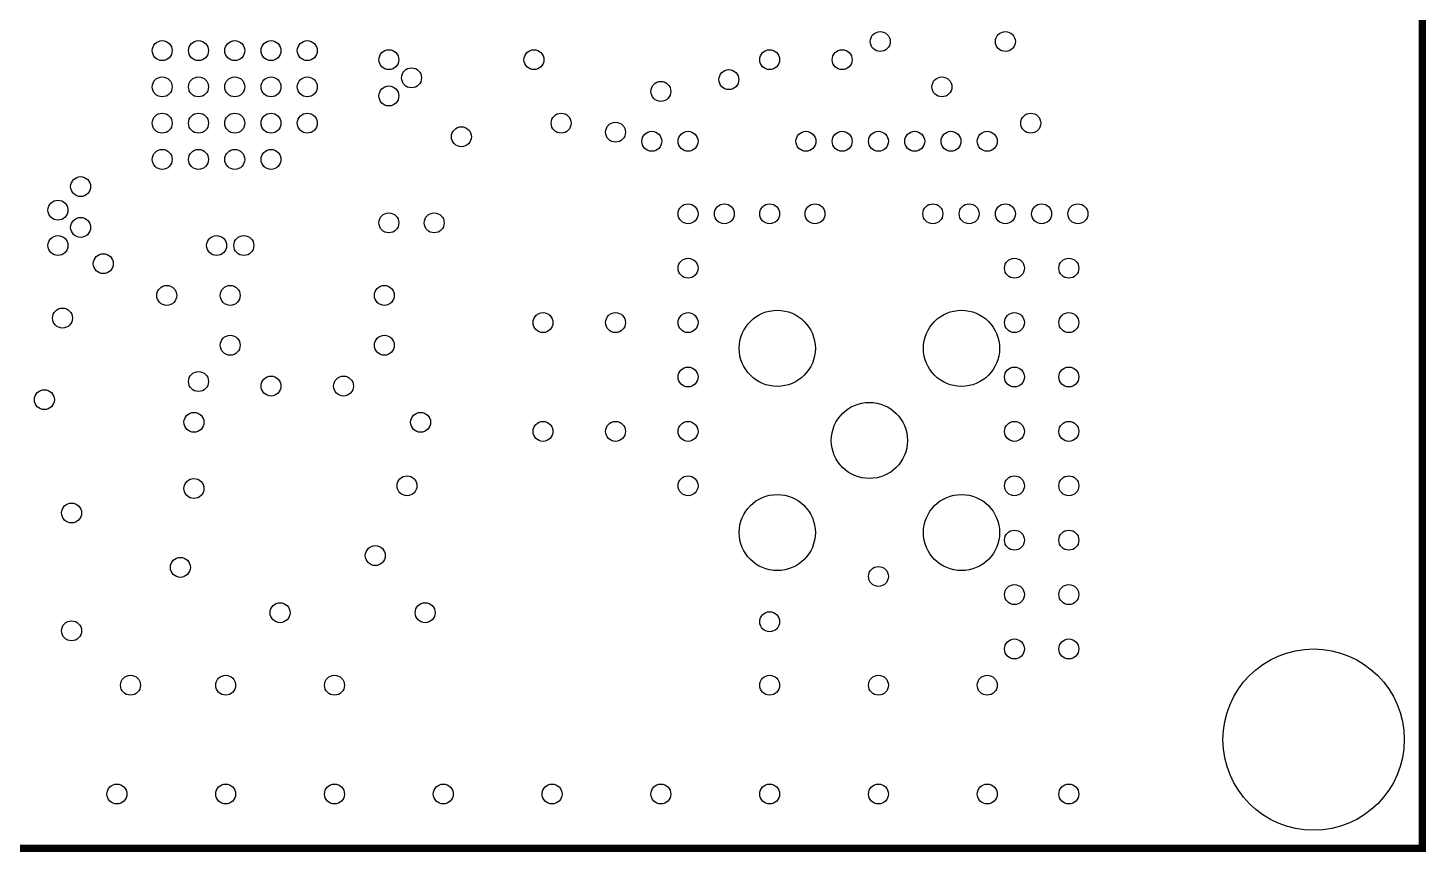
# Model space of a CAD drawing. Extents: x -2.6 to 72.5, y -0.1 to 95.
# Drawn here: x 26.55 to 65.1, y -0.1 to 22.62 of the extents above; entities that cross this region are included whole.
import ezdxf

# ---------------------------------------------------------------- set-up
doc = ezdxf.new("R2010")
doc.units = 0
doc.layers.get('0').update_dxf_attribs({"linetype": 'CONTINUOUS'})
doc.layers.add('03_ASSY2_GBR', color=1, linetype='CONTINUOUS')

# ---------------------------------------------------------------- blocks, each defined once
blk = doc.blocks.new('ROUND_139')
blk.add_circle((0, 0), 0.275)
blk = doc.blocks.new('ROUND_140')
blk.add_circle((0, 0), 2.5)
blk = doc.blocks.new('ROUND_144')
blk.add_circle((0, 0), 1.05)

msp = doc.modelspace()

# ---------------------------------------------------------------- linework, layer by layer
at = {"layer": '03_ASSY2_GBR', "const_width": 0.2}
msp.add_lwpolyline([(0, 0), (65, 0), (65, 77), (0, 77), (0, 0)], dxfattribs=at)

# ---------------------------------------------------------------- block references
at = {"layer": '03_ASSY2_GBR'}
for name, p in [('ROUND_139', (50.05, 22.25)), ('ROUND_139', (53.5, 22.25)), ('ROUND_139', (30.25, 22)), ('ROUND_139', (31.25, 22)), ('ROUND_139', (32.25, 22)), ('ROUND_139', (33.25, 22)), ('ROUND_139', (34.25, 22)), ('ROUND_139', (36.5, 21.75)), ('ROUND_139', (40.5, 21.75)), ('ROUND_139', (47, 21.75)), ('ROUND_139', (49, 21.75)), ('ROUND_139', (30.25, 21)), ('ROUND_139', (31.25, 21)), ('ROUND_139', (32.25, 21)), ('ROUND_139', (33.25, 21)), ('ROUND_139', (34.25, 21)), ('ROUND_139', (37.125, 21.25)), ('ROUND_139', (45.875, 21.2)), ('ROUND_139', (51.75, 21)), ('ROUND_139', (36.5, 20.75)), ('ROUND_139', (44, 20.875)), ('ROUND_139', (30.25, 20)), ('ROUND_139', (31.25, 20)), ('ROUND_139', (32.25, 20)), ('ROUND_139', (33.25, 20)), ('ROUND_139', (34.25, 20)), ('ROUND_139', (41.25, 20)), ('ROUND_139', (54.2, 20)), ('ROUND_139', (38.5, 19.625)), ('ROUND_139', (42.75, 19.75)), ('ROUND_139', (43.75, 19.5)), ('ROUND_139', (44.75, 19.5)), ('ROUND_139', (48, 19.5)), ('ROUND_139', (49, 19.5)), ('ROUND_139', (50, 19.5)), ('ROUND_139', (51, 19.5)), ('ROUND_139', (52, 19.5)), ('ROUND_139', (53, 19.5)), ('ROUND_139', (30.25, 19)), ('ROUND_139', (31.25, 19)), ('ROUND_139', (32.25, 19)), ('ROUND_139', (33.25, 19)), ('ROUND_139', (28, 18.25)), ('ROUND_139', (27.375, 17.6)), ('ROUND_139', (44.75, 17.5)), ('ROUND_139', (45.75, 17.5)), ('ROUND_139', (47, 17.5)), ('ROUND_139', (48.25, 17.5)), ('ROUND_139', (51.5, 17.5)), ('ROUND_139', (52.5, 17.5)), ('ROUND_139', (53.5, 17.5)), ('ROUND_139', (54.5, 17.5)), ('ROUND_139', (55.5, 17.5)), ('ROUND_139', (28, 17.125)), ('ROUND_139', (36.5, 17.25)), ('ROUND_139', (37.75, 17.25)), ('ROUND_139', (27.375, 16.625)), ('ROUND_139', (31.75, 16.625)), ('ROUND_139', (32.5, 16.625)), ('ROUND_139', (28.625, 16.125)), ('ROUND_139', (44.75, 16)), ('ROUND_139', (53.75, 16)), ('ROUND_139', (55.25, 16)), ('ROUND_139', (30.375, 15.25)), ('ROUND_139', (32.125, 15.25)), ('ROUND_139', (36.375, 15.25)), ('ROUND_139', (27.5, 14.625)), ('ROUND_139', (40.75, 14.5)), ('ROUND_139', (42.75, 14.5)), ('ROUND_139', (44.75, 14.5)), ('ROUND_144', (47.21, 13.79)), ('ROUND_144', (52.29, 13.79)), ('ROUND_139', (53.75, 14.5)), ('ROUND_139', (55.25, 14.5)), ('ROUND_139', (32.125, 13.875)), ('ROUND_139', (36.375, 13.875)), ('ROUND_139', (31.25, 12.875)), ('ROUND_139', (44.75, 13)), ('ROUND_139', (53.75, 13)), ('ROUND_139', (55.25, 13)), ('ROUND_139', (33.25, 12.75)), ('ROUND_139', (35.25, 12.75)), ('ROUND_139', (27, 12.375)), ('ROUND_139', (31.125, 11.75)), ('ROUND_139', (37.375, 11.75)), ('ROUND_144', (49.75, 11.25)), ('ROUND_139', (40.75, 11.5)), ('ROUND_139', (42.75, 11.5)), ('ROUND_139', (44.75, 11.5)), ('ROUND_139', (53.75, 11.5)), ('ROUND_139', (55.25, 11.5)), ('ROUND_139', (31.125, 9.925)), ('ROUND_139', (37, 10)), ('ROUND_139', (44.75, 10)), ('ROUND_139', (53.75, 10)), ('ROUND_139', (55.25, 10)), ('ROUND_144', (47.21, 8.71)), ('ROUND_144', (52.29, 8.71)), ('ROUND_139', (27.75, 9.25)), ('ROUND_139', (53.75, 8.5)), ('ROUND_139', (55.25, 8.5)), ('ROUND_139', (36.125, 8.075)), ('ROUND_139', (30.75, 7.75)), ('ROUND_139', (50, 7.5)), ('ROUND_139', (53.75, 7)), ('ROUND_139', (55.25, 7)), ('ROUND_139', (33.5, 6.5)), ('ROUND_139', (37.5, 6.5)), ('ROUND_139', (27.75, 6)), ('ROUND_139', (47, 6.25)), ('ROUND_139', (53.75, 5.5)), ('ROUND_139', (55.25, 5.5)), ('ROUND_140', (62, 3)), ('ROUND_139', (29.375, 4.5)), ('ROUND_139', (32, 4.5)), ('ROUND_139', (35, 4.5)), ('ROUND_139', (47, 4.5)), ('ROUND_139', (50, 4.5)), ('ROUND_139', (53, 4.5)), ('ROUND_139', (29, 1.5)), ('ROUND_139', (32, 1.5)), ('ROUND_139', (35, 1.5)), ('ROUND_139', (38, 1.5)), ('ROUND_139', (41, 1.5)), ('ROUND_139', (44, 1.5)), ('ROUND_139', (47, 1.5)), ('ROUND_139', (50, 1.5)), ('ROUND_139', (53, 1.5)), ('ROUND_139', (55.25, 1.5))]:
    msp.add_blockref(name, p, dxfattribs=at)

doc.saveas('drawing.dxf')
